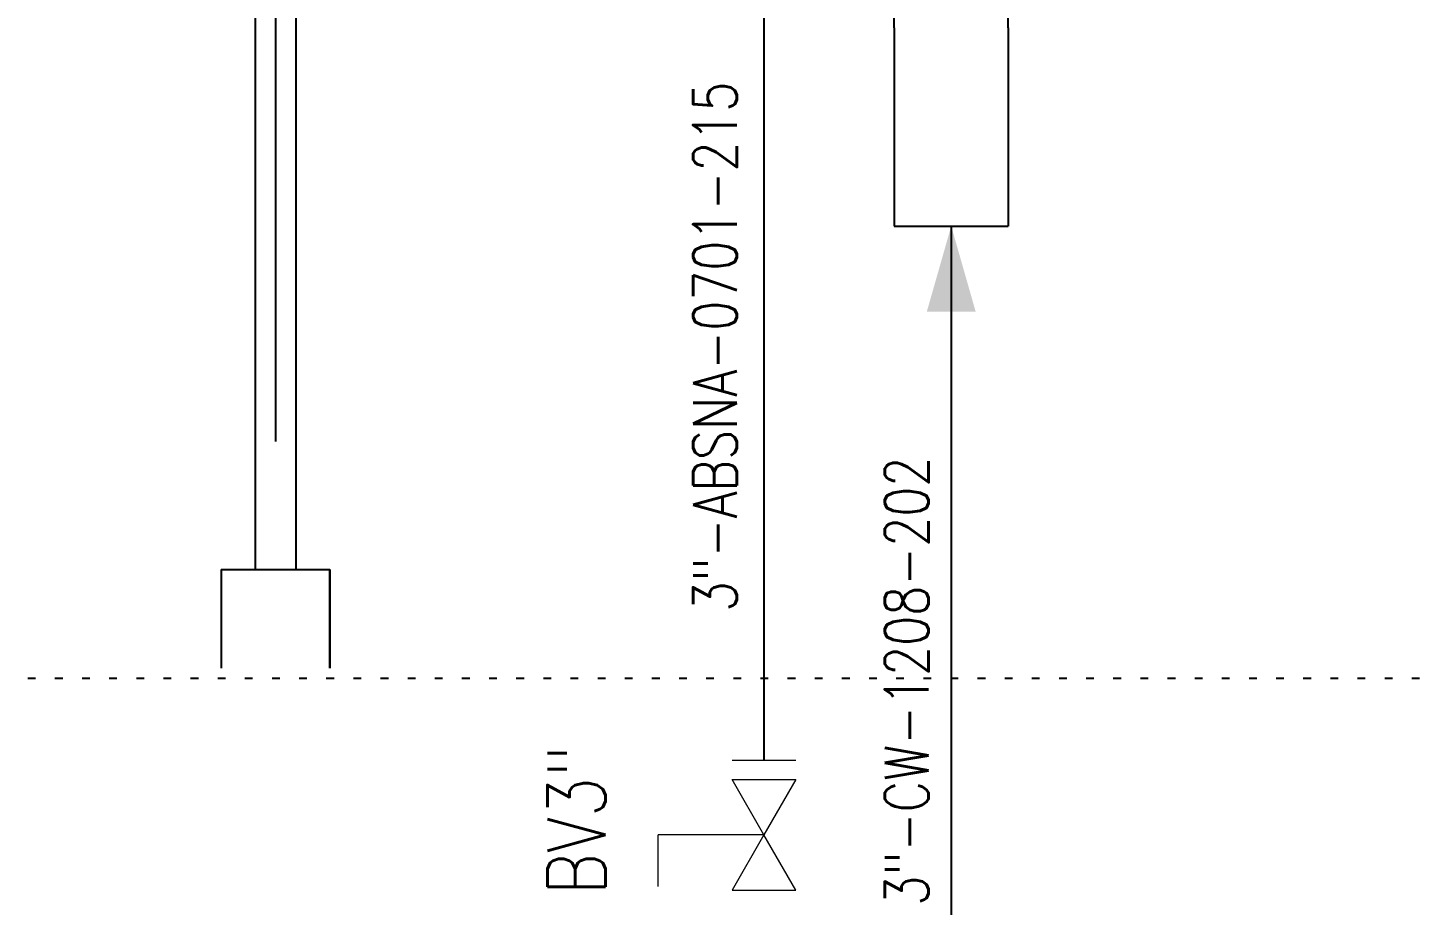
# Model space of a CAD drawing. Extents: x -29512 to 147477, y -5232 to 39709.
# Drawn here: x 140799.88 to 140817.8, y 9082.95 to 9094.26 of the extents above; entities that cross this region are included whole.
import ezdxf
from ezdxf.enums import TextEntityAlignment as Align

# ---------------------------------------------------------------- set-up
doc = ezdxf.new("R2010")
doc.units = 0
doc.linetypes.add('DASHDOT', pattern=[25.4, 12.7, -6.35, 0, -6.35])
doc.linetypes.add('DOTTED', pattern=[0.25, 0, -0.25])
doc.layers.get('0').update_dxf_attribs({"linetype": 'CONTINUOUS'})
for name, color, linetype in [('6', 6, 'DASHDOT'), ('DIMENSION', 3, 'CONTINUOUS'), ('HATCH', 4, 'CONTINUOUS'), ('NUVOLA', 6, 'CONTINUOUS'), ('S', 7, 'CONTINUOUS')]:
    doc.layers.add(name, color=color, linetype=linetype)
doc.layers.add('FITTING', color=7, linetype='CONTINUOUS', lineweight=13)
doc.layers.add('TAG', color=140, linetype='CONTINUOUS', lineweight=13)
doc.styles.add('Romans100', font='romans.shx', dxfattribs={"width": 0.8, "height": 200})
doc.styles.add('S25', font='SIMPLEX', dxfattribs={"width": 0.8, "height": 0.25})

# ---------------------------------------------------------------- blocks, each defined once
blk = doc.blocks.new('UeY515')
at = {"layer": '6', "color": 7}
for p, q in [((20.30398082999909, 16.76920231551958), (20.30398082999909, 21.25921687638402)), ((14.00274540000009, 20.13512543261118), (14.00274540000009, 16.77107582894041)), ((17.36340429599204, 16.76920231551958), (17.36340429599204, 19.11056914763549))]:
    blk.add_line(p, q, dxfattribs=at)

msp = doc.modelspace()

# ---------------------------------------------------------------- linework, layer by layer
at = {"color": 7, "lineweight": 20}
for p in [(140809.3764681398, 9083.855060038068), (140808.0110472467, 9083.189604988112)]:
    msp.add_line(p, (140808.0110472467, 9083.855060038068), dxfattribs=at)
at = {"layer": '6', "color": 7}
msp.add_line((140803.0752327098, 9101.627172296174), (140803.0752327098, 9085.873477766387), dxfattribs=at)
at = {"layer": '6', "color": 5, "linetype": 'Continuous', "ltscale": 5}
for p, q in [((140811.0567975878, 9094.258078924147), (140811.0567975878, 9091.70293066876)), ((140812.5270858548, 9094.258078924147), (140812.5270858548, 9091.70293066876)), ((140811.0567975878, 9091.70293066876), (140812.5270858548, 9091.70293066876)), ((140811.7919417213, 9091.70293066876), (140811.7919417213, 9076.553699687587))]:
    msp.add_line(p, q, dxfattribs=at)
msp.add_solid([(140811.7919417213, 9091.70293066876), (140812.1066647099, 9090.601400208905), (140811.4772187328, 9090.601400208905)], dxfattribs=at)
at = {"layer": 'DIMENSION', "color": 7, "linetype": 'ByBlock', "ltscale": 0.5}
for p, q in [((140802.8126812336, 9101.627172296174), (140802.8126812336, 9087.273752306392)), ((140803.3377841861, 9101.627172296174), (140803.3377841861, 9087.27375230639))]:
    msp.add_line(p, q, dxfattribs=at)
at = {"layer": 'DIMENSION', "color": 7}
for p, q in [((140802.3750954398, 9087.27375230639), (140803.7753699798, 9087.27375230639)), ((140802.3752327098, 9087.27375230639), (140803.7752327098, 9087.27375230639))]:
    msp.add_line(p, q, dxfattribs=at)
at = {"layer": 'DIMENSION', "color": 7, "linetype": 'DASHDOT', "ltscale": 0.1}
for p, q in [((140802.3750954398, 9087.27375230639), (140802.3750954398, 9085.873477766387)), ((140802.3752327099, 9087.27375230639), (140802.3752327098, 9085.873752306388)), ((140803.7752327098, 9087.27375230639), (140803.7752327098, 9085.873752306388)), ((140803.7753699798, 9087.27375230639), (140803.7753699798, 9085.873477766387))]:
    msp.add_line(p, q, dxfattribs=at)
at = {"layer": 'FITTING', "lineweight": 20}
msp.add_line((140808.9643189407, 9084.816237024386), (140809.7886173389, 9084.816237024386), dxfattribs=at)
for points in [[(140809.3764681398, 9083.855060038068), (140808.9643189407, 9084.568923391214), (140809.7886173389, 9084.568923391214)], [(140809.3764681398, 9083.855060038068), (140808.9643189407, 9083.141196684925), (140809.7886173389, 9083.141196684925)]]:
    msp.add_lwpolyline(points, close=True, dxfattribs=at)
at = {"layer": 'HATCH', "color": 7, "linetype": 'DOTTED'}
msp.add_line((140799.8820221266, 9085.873752306388), (140905.1961006871, 9085.873752306388), dxfattribs=at)
at = {"layer": 'NUVOLA', "color": 1}
msp.add_line((140809.3764681398, 9094.259015680858), (140809.3764681398, 9084.816237024386), dxfattribs=at)

# ---------------------------------------------------------------- block references
at = {"layer": 'HATCH', "color": 7, "xscale": 0.5, "yscale": 0.5, "zscale": 0.5}
msp.add_blockref('UeY515', (140802.3750954398, 9085.873477766387), dxfattribs=at)

# ---------------------------------------------------------------- texts
at = {"layer": 'S', "color": 2, "style": 'S25', "width": 0.8}
for s, p in [('3"-ABSNA-0701-215', (140809.027969707, 9093.567228102625)), ('3"-CW-1208-202', (140811.4998394469, 9088.730493585485))]:
    msp.add_text(s, height=0.5646000000000001, rotation=90, dxfattribs=at).set_placement(p, align=Align.RIGHT)
at = {"layer": 'TAG', "color": 6, "lineweight": 20, "insert": (140806.9578541487, 9084.045579839158), "char_height": 0.75, "width": 7.302947378550384, "attachment_point": 5, "rotation": 90.00000000000001, "style": 'Romans100'}
msp.add_mtext('{BV3"}', dxfattribs=at)

doc.saveas('drawing.dxf')
